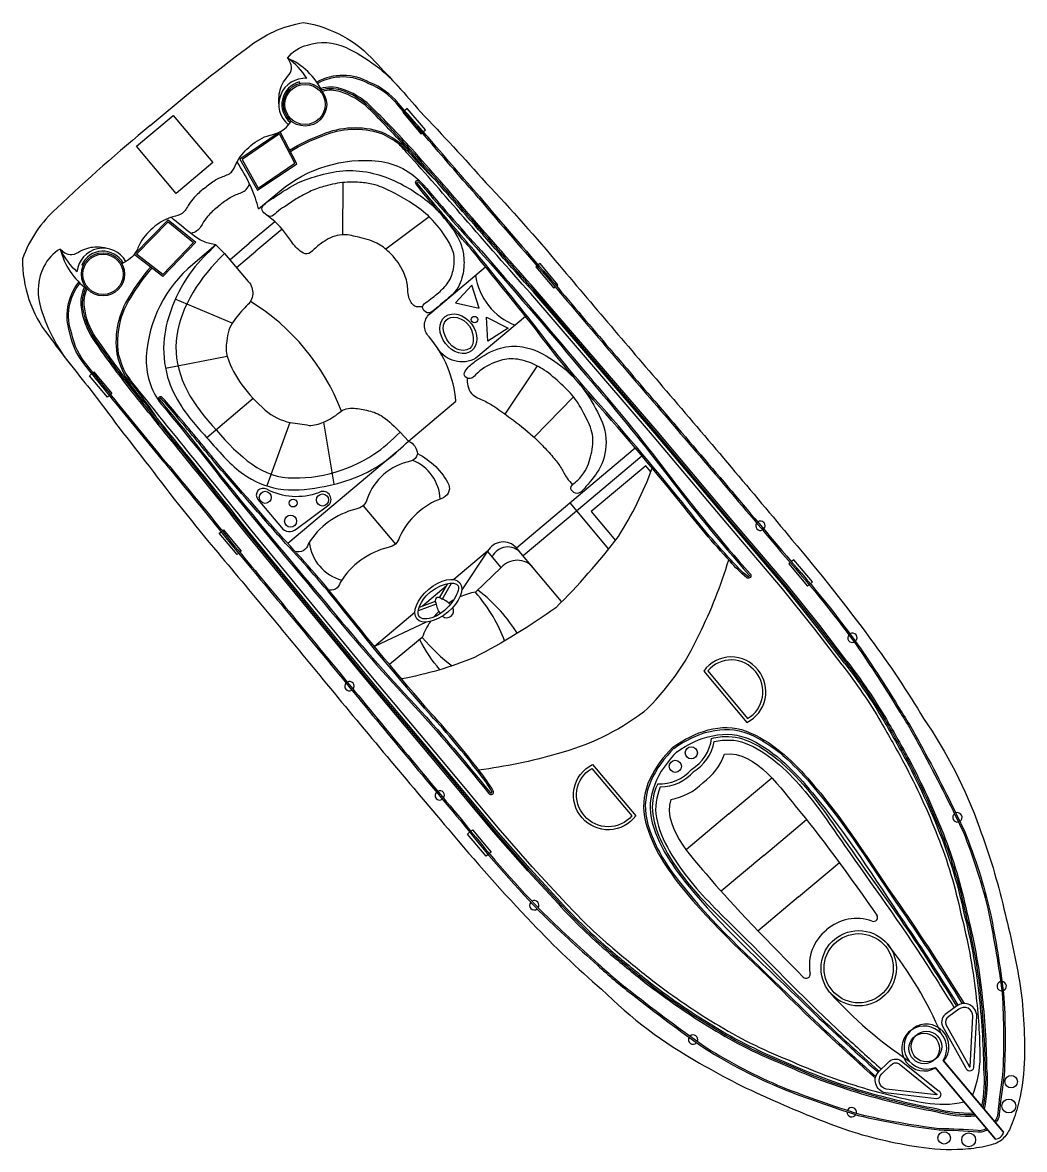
# Model space of a CAD drawing. Header units: metres. Extents: x 305916 to 307553, y 1943168 to 1944979.
# Drawn here: x 306516.9 to 306567.4, y 1944612.3 to 1944669 of the extents above; entities that cross this region are included whole.
import ezdxf

# ---------------------------------------------------------------- set-up
doc = ezdxf.new("R2010")
doc.units = ezdxf.units.M

msp = doc.modelspace()

# ---------------------------------------------------------------- linework, layer by layer
at = {"color": 32, "true_color": 0xcd6928}
for p, q in [((306530.902, 1944665.978), (306530.884, 1944666.053)), ((306533.062, 1944660.986), (306533.052, 1944658.359)), ((306537.415, 1944659.268), (306535.227, 1944657.633)), ((306529.645, 1944659.013), (306528.355, 1944657.928)), ((306530.009, 1944658.641), (306528.689, 1944657.531)), ((306527.367, 1944657.097), (306528.355, 1944657.928)), ((306527.703, 1944656.702), (306528.689, 1944657.531)), ((306519.986, 1944656.801), (306519.916, 1944656.832)), ((306527.487, 1944653.896), (306524.625, 1944655.105)), ((306527.242, 1944652.223), (306524.136, 1944651.617)), ((306542.854, 1944651.754), (306541.234, 1944649.325)), ((306544.684, 1944650.195), (306542.705, 1944648.156)), ((306528.547, 1944650.117), (306526.217, 1944648.131)), ((306530.392, 1944648.905), (306529.243, 1944645.705)), ((306532.089, 1944648.912), (306532.62, 1944645.789)), ((306535.789, 1944647.423), (306530.298, 1944642.806)), ((306544.502, 1944644.847), (306547.799, 1944647.618)), ((306544.834, 1944644.452), (306548.132, 1944647.225)), ((306534.088, 1944644.711), (306535.711, 1944642.781)), ((306540.36, 1944642.412), (306538.666, 1944640.987)), ((306540.36, 1944642.412), (306539.056, 1944640.466)), ((306541.048, 1944641.593), (306540.36, 1944642.412)), ((306538.278, 1944640.662), (306537.079, 1944639.654)), ((306537.936, 1944640.07), (306538.354, 1944640.793)), ((306538.069, 1944639.993), (306538.543, 1944640.813)), ((306537.774, 1944639.745), (306536.863, 1944639.411)), ((306537.721, 1944639.889), (306536.908, 1944639.591)), ((306536.692, 1944639.328), (306534.66, 1944637.62)), ((306537.269, 1944638.851), (306534.66, 1944637.62)), ((306552.518, 1944629.186), (306554.675, 1944631)), ((306552.518, 1944629.186), (306550.36, 1944627.372)), ((306554.273, 1944627.098), (306556.424, 1944628.907)), ((306554.273, 1944627.098), (306552.122, 1944625.29)), ((306556.028, 1944625.011), (306558.089, 1944626.744)), ((306556.028, 1944625.011), (306553.967, 1944623.278))]:
    msp.add_line(p, q, dxfattribs=at)
for points in [[(306523.368, 1944663.86, -0.01736), (306528.274, 1944667.788, -0.12634), (306531.087, 1944669.046, -0.172899), (306534.682, 1944667.079, -0.013884), (306536.974, 1944664.554, -0.008973), (306540.278, 1944660.977, -0.01509), (306543.976, 1944656.814, 0.002245), (306549.544, 1944650.281, -0.003342), (306555.69, 1944642.999, -0.016984), (306559.649, 1944637.995, -0.024546), (306562.322, 1944633.99, -0.067942), (306565.131, 1944628.489, -0.033948), (306566.366, 1944624.401, -0.022001), (306567.193, 1944620.523, -0.042872), (306567.389, 1944616.635, -0.059514), (306567.051, 1944614.409, -0.046364), (306566.679, 1944613.359, -0.104882), (306566.291, 1944612.803, -0.104882)], [(306530.278, 1944667.259, -0.164393), (306531.29, 1944667.915, -0.188684), (306533.193, 1944667.798, -0.10758), (306535.981, 1944665.689)], [(306539.961, 1944660.265, -0.002942), (306537.463, 1944663.151, 0.002013), (306535.86, 1944664.978, 0.130442), (306534.415, 1944666.025, 0.261246), (306531.752, 1944666.046, 0.209197)], [(306539.904, 1944660.215, -0.002941), (306537.405, 1944663.101, 0.002014), (306535.801, 1944664.929, 0.130992), (306534.382, 1944665.955, 0.261832), (306531.789, 1944665.978, 0.261832)], [(306558.463, 1944636.875), (306557.088, 1944638.678), (306555.442, 1944640.72), (306552.673, 1944643.972), (306548.898, 1944648.462), (306542.761, 1944655.594, -0.002601), (306539.388, 1944659.432, 0.004411), (306536.523, 1944662.697, 0.013009), (306534.449, 1944664.852, 0.113396), (306532.988, 1944665.708, 0.146005), (306531.956, 1944665.721, 1.595219)], [(306558.402, 1944636.828), (306557.028, 1944638.63), (306555.383, 1944640.671), (306552.614, 1944643.922), (306548.839, 1944648.412), (306542.703, 1944655.543, -0.002601), (306539.33, 1944659.382, 0.004411), (306536.466, 1944662.646, 0.013003), (306534.396, 1944664.797, 0.113337), (306532.965, 1944665.635, 0.144821), (306531.994, 1944665.651, 0.138987)], [(306558.341, 1944636.782), (306556.967, 1944638.583), (306555.324, 1944640.622), (306552.556, 1944643.873), (306548.781, 1944648.363), (306542.646, 1944655.493, -0.002601), (306539.272, 1944659.331, 0.00441), (306536.409, 1944662.594, 0.012997), (306534.342, 1944664.741, 0.113276), (306532.942, 1944665.561, 0.142458), (306532.029, 1944665.581, 0.142458)], [(306523.368, 1944663.86, 0.01736), (306518.655, 1944659.701, 0.12634), (306516.932, 1944657.146, 0.172899), (306518.252, 1944653.267, 0.013884), (306520.346, 1944650.575, 0.008973), (306523.302, 1944646.706, 0.01509), (306526.768, 1944642.347, -0.002245), (306532.247, 1944635.739, 0.003342), (306538.365, 1944628.434, 0.016984), (306542.614, 1944623.674, 0.024546), (306546.101, 1944620.353, 0.067942), (306551.037, 1944616.64, 0.033948), (306554.852, 1944614.721, 0.022001), (306558.531, 1944613.241, 0.042872), (306562.327, 1944612.38, 0.059514), (306564.578, 1944612.33, 0.046364), (306565.676, 1944612.516, 0.104882), (306566.291, 1944612.803, 0.104882)], [(306530.387, 1944662.625, -0.043195), (306532.024, 1944663.413, -0.183415), (306534.993, 1944663.544, -0.094511), (306536.391, 1944662.614)], [(306530.422, 1944662.557, -0.043334), (306532.052, 1944663.342, -0.18333), (306534.966, 1944663.472, -0.123985), (306536.684, 1944662.178, 0.015377), (306537.744, 1944661.088)], [(306558.219, 1944636.689), (306556.847, 1944638.488), (306555.206, 1944640.524), (306552.439, 1944643.774), (306548.664, 1944648.263), (306542.53, 1944655.392, -0.002601), (306539.156, 1944659.231, 0.00441), (306536.296, 1944662.491, 0.002867), (306535.85, 1944662.973, 0.002867)], [(306528.825, 1944659.658), (306529.89, 1944660.554, -0.202722), (306534.858, 1944662.068, -0.178768), (306537.098, 1944660.908, 0.010028), (306540.247, 1944657.319, -0.005356), (306545.366, 1944651.331, -0.016605), (306549.391, 1944646.39, 0.018921), (306553.584, 1944641.279, -0.925873), (306553.412, 1944641.085, -0.041202), (306552.571, 1944641.912, -0.024461), (306550.127, 1944644.809, 0.012888), (306545.395, 1944650.371, -0.019359), (306542.708, 1944653.695, 0.002375), (306539.602, 1944657.544, -0.006386), (306537.558, 1944659.936, -0.013656), (306536.758, 1944660.912, -0.862706), (306536.924, 1944661.086, 0.648089)], [(306536.876, 1944661.025, -0.016488), (306537.04, 1944660.857, 0.010023), (306540.19, 1944657.268, -0.005356), (306545.308, 1944651.281, -0.016607), (306549.33, 1944646.344, 0.018921), (306553.526, 1944641.228, 0.01143), (306553.529, 1944641.225, -0.913283), (306553.46, 1944641.145, -0.041174), (306552.628, 1944641.963, -0.024478), (306550.187, 1944644.857, 0.012889), (306545.452, 1944650.422, -0.019362), (306542.769, 1944653.742, 0.002377), (306539.661, 1944657.593, -0.006391), (306537.616, 1944659.986, -0.013664), (306536.819, 1944660.959, 0.000701), (306536.819, 1944660.959, -0.819976), (306536.876, 1944661.025, -0.819976)], [(306539.903, 1944660.216, 0.006424), (306543.336, 1944656.241, 0.002217), (306548.893, 1944649.72, -0.003368), (306555.115, 1944642.406, -0.024633), (306558.92, 1944637.713, -0.015038), (306561.095, 1944634.359, -0.025461), (306562.217, 1944632.437, -0.013839), (306564.307, 1944628.296, -0.040238), (306565.613, 1944624.162, -0.016715), (306566.279, 1944620.158, -0.029693), (306566.3, 1944616.027, 0.015234), (306566.06, 1944614.09, -0.134036), (306565.962, 1944613.786, -0.024879), (306565.9, 1944613.686, -0.024879)], [(306539.961, 1944660.265, 0.006425), (306543.394, 1944656.291, 0.002217), (306548.951, 1944649.77, -0.003368), (306555.173, 1944642.456, -0.024633), (306558.983, 1944637.758, -0.015037), (306561.16, 1944634.4, -0.025439), (306562.285, 1944632.473, -0.013843), (306564.378, 1944628.326, -0.040266), (306565.688, 1944624.178, -0.016729), (306566.355, 1944620.165, -0.029739), (306566.377, 1944616.019, 0.01525), (306566.136, 1944614.084, -0.132389), (306566.028, 1944613.746, -0.028442), (306565.951, 1944613.625, -0.028442)], [(306518.832, 1944657.637, 0.164393), (306518.012, 1944656.752, 0.188684), (306517.801, 1944654.858, 0.10758), (306519.399, 1944651.748)], [(306526.671, 1944657.848), (306525.504, 1944656.866, 0.202722), (306523.159, 1944652.233, 0.178768), (306523.917, 1944649.827, -0.010028), (306526.911, 1944646.107, 0.005356), (306531.93, 1944640.036, 0.016605), (306536.106, 1944635.222, -0.018921), (306540.422, 1944630.213, 0.925873), (306540.642, 1944630.349, 0.041202), (306539.972, 1944631.32, 0.024461), (306537.538, 1944634.226, -0.012888), (306532.871, 1944639.843, 0.019359), (306530.058, 1944643.061, -0.002375), (306526.801, 1944646.781, 0.006386), (306524.795, 1944649.207, 0.013656), (306523.972, 1944650.162, 0.862706), (306523.772, 1944650.029, -0.648089)], [(306526.671, 1944657.848), (306527.101, 1944657.41), (306528.3, 1944655.999, -0.448043), (306528.204, 1944654.766, 0.025561), (306527.584, 1944654.039, 0.15676), (306527.226, 1944653.004, 0.144288), (306527.255, 1944652.184, 0.079427), (306527.973, 1944650.806, 0.054179), (306529.158, 1944649.527, 0.127294), (306530.419, 1944648.899, -0.025195), (306531.365, 1944648.755, 0.112656), (306532.096, 1944648.915, 0.061652), (306532.894, 1944649.401, -0.222278), (306533.629, 1944649.616, -0.049109), (306534.356, 1944649.493, -0.09997), (306535.086, 1944649.193, -0.045992), (306535.956, 1944648.41), (306536.376, 1944647.962)], [(306523.379, 1944656.733, 0.043195), (306522.321, 1944655.256, 0.183415), (306521.682, 1944652.353, 0.094511), (306522.357, 1944650.816)], [(306523.44, 1944656.686, 0.043334), (306522.386, 1944655.215, 0.18333), (306521.757, 1944652.367, 0.123985), (306522.737, 1944650.453, -0.015377), (306523.629, 1944649.221)], [(306536.376, 1944647.962), (306538.762, 1944649.968, 0.158322), (306537.409, 1944653.215, -0.417676), (306537.441, 1944654.379), (306540.254, 1944656.743)], [(306524.058, 1944646.895, 0.002942), (306521.645, 1944649.852, -0.002013), (306520.12, 1944651.746, -0.130442), (306519.337, 1944653.348, -0.261246), (306519.774, 1944655.976, -0.209197)], [(306524.118, 1944646.944, 0.002941), (306521.704, 1944649.901, -0.002014), (306520.179, 1944651.795, -0.130992), (306519.411, 1944653.369, -0.261832), (306519.834, 1944655.928, -0.261832)], [(306543.922, 1944624.65), (306542.382, 1944626.314), (306540.653, 1944628.287), (306537.925, 1944631.574), (306534.15, 1944636.064), (306528.179, 1944643.335, 0.002601), (306524.977, 1944647.317, -0.004411), (306522.253, 1944650.7, -0.013009), (306520.487, 1944653.114, -0.113396), (306519.894, 1944654.7, -0.146005), (306520.058, 1944655.719, -1.595219)], [(306543.978, 1944624.702), (306542.439, 1944626.366), (306540.711, 1944628.336), (306537.984, 1944631.623), (306534.209, 1944636.113), (306528.239, 1944643.383, 0.002601), (306525.037, 1944647.365, -0.004411), (306522.313, 1944650.747, -0.013003), (306520.55, 1944653.157, -0.113337), (306519.97, 1944654.71, -0.144821), (306520.121, 1944655.67, -0.138987)], [(306544.034, 1944624.754), (306542.496, 1944626.417), (306540.77, 1944628.386), (306538.043, 1944631.672), (306534.268, 1944636.162), (306528.298, 1944643.431, 0.002601), (306525.096, 1944647.414, -0.00441), (306522.374, 1944650.795, -0.012997), (306520.614, 1944653.2, -0.113276), (306520.047, 1944654.72, -0.142458), (306520.184, 1944655.623, -0.142458)], [(306542.27, 1944654.243), (306539.769, 1944652.14, -0.406088), (306537.84, 1944652.644)], [(306544.147, 1944624.859), (306542.61, 1944626.52), (306540.887, 1944628.486), (306538.161, 1944631.77), (306534.386, 1944636.26), (306528.418, 1944643.528, 0.002601), (306525.215, 1944647.511, -0.00441), (306522.495, 1944650.889, -0.002867), (306522.097, 1944651.411, -0.002867)], [(306523.839, 1944650.066, 0.016488), (306523.977, 1944649.875, -0.010023), (306526.971, 1944646.155, 0.005356), (306531.99, 1944640.085, 0.016607), (306536.163, 1944635.274, -0.018921), (306540.482, 1944630.261, -0.01143), (306540.484, 1944630.258, 0.913283), (306540.575, 1944630.313, 0.041174), (306539.911, 1944631.273, 0.024478), (306537.481, 1944634.174, -0.012889), (306532.811, 1944639.795, 0.019362), (306530.002, 1944643.009, -0.002377), (306526.742, 1944646.732, 0.006391), (306524.736, 1944649.158, 0.013664), (306523.915, 1944650.111, -0.000701), (306523.915, 1944650.111, 0.819976), (306523.839, 1944650.066, 0.819976)], [(306536.376, 1944647.962, -0.291269), (306536.82, 1944647.317, -0.299867), (306536.481, 1944646.947, 0.273478), (306534.3, 1944645.049, -0.28657), (306533.729, 1944644.537, 0.198759), (306531.315, 1944642.775, -0.45148), (306530.666, 1944642.408, -1.463971)], [(306536.82, 1944647.333, -0.164009), (306538.409, 1944645.768, -0.407559), (306538.053, 1944645.077, 0.20466), (306535.923, 1944643.118, -0.28657), (306535.352, 1944642.606, 0.198759), (306532.938, 1944640.844, -0.45148), (306532.289, 1944640.477, -1.463971)], [(306524.058, 1944646.895, -0.006425), (306527.383, 1944642.831, -0.002217), (306532.852, 1944636.236, 0.003368), (306538.989, 1944628.85, 0.024633), (306542.963, 1944624.29, 0.015037), (306545.896, 1944621.568, 0.025439), (306547.601, 1944620.128, 0.013843), (306551.327, 1944617.355, 0.040266), (306555.189, 1944615.351, 0.016729), (306559.027, 1944614.004, 0.029739), (306563.108, 1944613.271, -0.01525), (306565.055, 1944613.176, 0.132389), (306565.407, 1944613.224, 0.028442), (306565.539, 1944613.279, 0.028442)], [(306524.117, 1944646.945, -0.006424), (306527.443, 1944642.88, -0.002217), (306532.912, 1944636.285, 0.003368), (306539.048, 1944628.899, 0.024633), (306543.017, 1944624.344, 0.015038), (306545.948, 1944621.625, 0.025461), (306547.648, 1944620.189, 0.013839), (306551.369, 1944617.419, 0.040238), (306555.218, 1944615.422, 0.016715), (306559.048, 1944614.078, 0.029693), (306563.113, 1944613.347, -0.015234), (306565.063, 1944613.252, 0.134036), (306565.379, 1944613.295, 0.024879), (306565.488, 1944613.34, 0.024879)], [(306543.793, 1944639.565, 0.033687), (306546.95, 1944643.161, 0.051879), (306548.656, 1944646.601, 1.92312)], [(306542.04, 1944642.322), (306541.816, 1944642.588, 0.516839), (306540.36, 1944642.412, 0.282905)], [(306542.659, 1944641.586), (306542.04, 1944642.322, 0.545737), (306540.591, 1944642.137, 0.282905)], [(306544.087, 1944639.888), (306542.659, 1944641.586, 0.462925), (306541.048, 1944641.593), (306539.748, 1944640.358)], [(306548.211, 1944634.309, 0.096403), (306551.018, 1944638.225, 0.040538), (306552.506, 1944641.982, 1.92312)], [(306543.793, 1944639.565, -0.033687), (306539.707, 1944637.072, -0.051879), (306536.025, 1944635.983, -1.92312)], [(306551.249, 1944636.384), (306553.422, 1944633.799, 0.483063), (306553.985, 1944636.432, 0.50024), (306551.249, 1944636.384, 0.418424)], [(306558.221, 1944636.687, -0.031581), (306560.184, 1944633.796, -0.00492), (306561.334, 1944631.754, -0.028426), (306563.03, 1944628.064, -0.042959), (306564.2, 1944624.157, -0.035411), (306564.949, 1944620.146, -0.028829), (306565.155, 1944616.95, -0.092336), (306564.777, 1944615.022, -0.080328)], [(306558.342, 1944636.781, -0.031588), (306560.317, 1944633.873, -0.004924), (306561.469, 1944631.827, -0.028433), (306563.173, 1944628.12, -0.042917), (306564.35, 1944624.192, -0.035379), (306565.101, 1944620.163, -0.02413), (306565.345, 1944616.356, -0.075408), (306565.241, 1944614.47, -0.075408)], [(306558.402, 1944636.828, -0.031592), (306560.383, 1944633.912, -0.004926), (306561.536, 1944631.864, -0.028436), (306563.245, 1944628.149, -0.042895), (306564.425, 1944624.209, -0.035363), (306565.177, 1944620.172, -0.024111), (306565.421, 1944616.36, -0.077658), (306565.303, 1944614.395, -0.077658)], [(306558.463, 1944636.875, -0.031596), (306560.449, 1944633.951, -0.004928), (306561.604, 1944631.9, -0.02844), (306563.316, 1944628.177, -0.042875), (306564.499, 1944624.227, -0.035347), (306565.254, 1944620.18, -0.024093), (306565.498, 1944616.364, -0.079837), (306565.366, 1944614.321)], [(306548.211, 1944634.309, -0.096403), (306543.871, 1944632.217, -0.040538), (306539.914, 1944631.396, -1.92312)], [(306545.645, 1944631.672), (306547.818, 1944629.087, -0.483063), (306545.127, 1944628.985, -0.50024), (306545.645, 1944631.672, -0.418424)], [(306543.922, 1944624.65, 0.031596), (306546.461, 1944622.191, 0.004928), (306548.283, 1944620.701, 0.02844), (306551.657, 1944618.375, 0.042875), (306555.345, 1944616.531, 0.035347), (306559.201, 1944615.092, 0.024093), (306562.919, 1944614.196, 0.079837), (306564.954, 1944613.975)], [(306543.979, 1944624.702, 0.031592), (306546.511, 1944622.25, 0.004926), (306548.33, 1944620.761, 0.028436), (306551.697, 1944618.44, 0.042895), (306555.375, 1944616.601, 0.035363), (306559.223, 1944615.166, 0.024111), (306562.936, 1944614.271, 0.077658), (306564.892, 1944614.049, 0.077658)], [(306544.035, 1944624.753, 0.031588), (306546.56, 1944622.309, 0.004924), (306548.378, 1944620.822, 0.028433), (306551.737, 1944618.506, 0.042917), (306555.405, 1944616.672, 0.035379), (306559.245, 1944615.239, 0.02413), (306562.953, 1944614.346, 0.075408), (306564.829, 1944614.124, 0.075408)], [(306544.149, 1944624.857, 0.031581), (306546.659, 1944622.426, 0.00492), (306548.473, 1944620.942, 0.028426), (306551.817, 1944618.637, 0.042959), (306555.465, 1944616.813, 0.035411), (306559.288, 1944615.387, 0.028829), (306562.4, 1944614.634, 0.092336), (306564.365, 1944614.676, 0.080328)], [(306563.982, 1944619.504), (306563.481, 1944619.141, 0.382221), (306563.274, 1944618.5), (306564.43, 1944616.411, 0.786544), (306564.858, 1944616.422), (306565.002, 1944618.998, 0.616464), (306563.982, 1944619.504, 3.844907)], [(306560.086, 1944616.229), (306560.529, 1944616.659, -0.382221), (306561.197, 1944616.754), (306563.057, 1944615.256, -0.786544), (306562.972, 1944614.836), (306560.409, 1944615.137, -0.616464), (306560.086, 1944616.229, -3.844907)]]:
    msp.add_lwpolyline(points, format="xyb", dxfattribs=at)
for points in [[(306524.517, 1944664.37), (306526.512, 1944661.997), (306524.663, 1944660.442), (306522.668, 1944662.815)], [(306527.886, 1944662.163), (306528.771, 1944660.596), (306530.75, 1944661.931), (306529.904, 1944663.546)], [(306527.987, 1944662.14), (306528.797, 1944660.706), (306530.65, 1944661.956), (306529.876, 1944663.434)], [(306524.263, 1944659.117), (306525.655, 1944657.977), (306524, 1944656.256), (306522.553, 1944657.367)], [(306524.268, 1944659.013), (306525.542, 1944657.97), (306523.992, 1944656.359), (306522.669, 1944657.375)], [(306539.926, 1944654.663), (306539.564, 1944655.826), (306538.738, 1944654.93)], [(306540.309, 1944654.208), (306541.392, 1944653.651), (306540.368, 1944652.991)]]:
    msp.add_lwpolyline(points, close=True, dxfattribs=at)
for points in [[(306536.126, 1944664.56), (306536.086, 1944664.527), (306536.997, 1944663.444), (306537.06, 1944663.497)], [(306537.118, 1944663.546), (306537.224, 1944663.635), (306536.314, 1944664.718), (306536.185, 1944664.61)], [(306542.855, 1944656.785), (306542.795, 1944656.735), (306543.695, 1944655.665), (306543.77, 1944655.727)], [(306543.829, 1944655.777), (306543.904, 1944655.84), (306543.004, 1944656.911), (306542.914, 1944656.835)], [(306521.314, 1944650.26), (306521.209, 1944650.171), (306520.298, 1944651.254), (306520.427, 1944651.362)], [(306520.486, 1944651.411), (306520.526, 1944651.445), (306521.436, 1944650.362), (306521.373, 1944650.309)], [(306548.585, 1944646.414), (306548.328, 1944646.72), (306545.584, 1944644.413), (306546.8, 1944642.966)], [(306541.816, 1944642.588), (306544.502, 1944644.847), (306546.453, 1944642.526)], [(306542.148, 1944642.194), (306544.834, 1944644.452)], [(306527.815, 1944642.315), (306527.74, 1944642.251), (306526.84, 1944643.321), (306526.93, 1944643.398)], [(306526.989, 1944643.447), (306527.049, 1944643.497), (306527.948, 1944642.426), (306527.874, 1944642.364)], [(306555.61, 1944641.847), (306555.533, 1944641.782), (306556.474, 1944640.662), (306556.56, 1944640.734)], [(306556.618, 1944640.783), (306556.72, 1944640.869), (306555.779, 1944641.989), (306555.669, 1944641.896)], [(306537.066, 1944638.071), (306535.41, 1944636.714)], [(306540.388, 1944627.139), (306540.287, 1944627.053), (306539.345, 1944628.173), (306539.455, 1944628.266)], [(306539.514, 1944628.315), (306539.591, 1944628.38), (306540.532, 1944627.26), (306540.447, 1944627.188)], [(306566.351, 1944613.149), (306563.309, 1944616.768)], [(306563.333, 1944616.74), (306566.351, 1944613.149)], [(306565.939, 1944612.803), (306562.897, 1944616.422)], [(306562.921, 1944616.394), (306565.939, 1944612.803)]]:
    msp.add_lwpolyline(points, dxfattribs=at)
for points in [[(306532.357, 1944644.753, 0.917705), (306531.838, 1944645.355, -0.209704), (306529.234, 1944645.535, 0.850912), (306528.786, 1944645.024), (306529.971, 1944643.614, 0.435659), (306530.713, 1944643.53)], [(306551.447, 1944636.388), (306553.459, 1944633.994, 0.460147), (306553.865, 1944636.336, 0.47706)], [(306545.607, 1944631.478), (306547.62, 1944629.085, -0.460147), (306545.242, 1944629.087, -0.47706)], [(306564.096, 1944619.349), (306563.585, 1944618.98, 0.383069), (306563.447, 1944618.585), (306564.615, 1944616.473, 0.853636), (306564.668, 1944616.455), (306564.81, 1944619.003, 0.613527)], [(306560.219, 1944616.09), (306560.671, 1944616.529, -0.383069), (306561.084, 1944616.598), (306562.963, 1944615.085, -0.853636), (306562.972, 1944615.029), (306560.438, 1944615.327, -0.613527)]]:
    msp.add_lwpolyline(points, format="xyb", close=True, dxfattribs=at)
for centre, radius in [((306531.162, 1944664.92), 1.09), ((306531.162, 1944664.92), 1.013), ((306520.985, 1944656.364), 1.09), ((306520.985, 1944656.364), 1.013), ((306539.697, 1944654.082), 0.163), ((306529.16, 1944645.131), 0.304), ((306530.561, 1944644.843), 0.197), ((306532.04, 1944644.999), 0.304), ((306530.436, 1944643.932), 0.304), ((306550.619, 1944632.26), 0.305), ((306549.815, 1944631.584), 0.305), ((306559.053, 1944621.413), 1.896), ((306559.053, 1944621.413), 1.896), ((306559.053, 1944621.413), 1.743), ((306559.053, 1944621.413), 1.743), ((306562.352, 1944617.372), 0.771), ((306562.466, 1944617.468), 0.771), ((306566.732, 1944615.703), 0.313), ((306566.613, 1944614.473), 0.349), ((306563.358, 1944612.867), 0.313), ((306564.59, 1944612.772), 0.349)]:
    msp.add_circle(centre, radius, dxfattribs=at)
for centre, radius, start, end in [((306528.869, 1944664.036), 3.517, 26.0491, 66.3847), ((306528.281, 1944664.363), 3.517, 32.1788, 55.4113), ((306531.162, 1944664.92), 1.32, 85.826, 230.7276), ((306531.162, 1944664.92), 1.167, 103.7777, 230.7276), ((306522.249, 1944658.471), 3.517, 193.7222, 234.0578), ((306522.028, 1944659.106), 3.517, 204.6955, 227.9281), ((306520.985, 1944656.364), 1.32, 29.3792, 174.2808), ((306520.985, 1944656.364), 1.167, 29.3792, 156.3291), ((306542.85, 1944656.731), 3.124, 187.522, 249.4095), ((306522.565, 1944645.484), 11.166, 20.953, 58.4255), ((306535.735, 1944644.921), 2.243, 3.2535, 67.4576), ((306554.101, 1944643.699), 0.237, 315.0835, 125.1827), ((306554.101, 1944643.699), 0.237, 143.8428, 296.4234), ((306533.599, 1944643.125), 2.243, 186.6779, 254.8254), ((306537.875, 1944639.925), 0.166, 40.0534, 220.0534), ((306537.611, 1944638.854), 1.241, 45.656, 71.6488), ((306540.405, 1944636.872), 3.548, 120.0025, 124.2425), ((306540.405, 1944636.872), 3.548, 100.6784, 114.0294), ((306540.405, 1944636.872), 3.548, 134.9559, 141.2952), ((306538.975, 1944640), 1.241, 188.458, 216.0981), ((306538.302, 1944639.415), 0.347, 230.8557, 29.2013), ((306537.611, 1944638.854), 1.241, 36.1689, 36.4382), ((306540.405, 1944636.872), 3.548, 145.4876, 160.2434), ((306538.975, 1944640), 1.241, 223.6687, 223.938), ((306558.736, 1944638.058), 0.237, 140.4385, 292.7141), ((306558.736, 1944638.058), 0.237, 311.373, 121.7796), ((306533.396, 1944635.618), 0.237, 136.1488, 302.6512), ((306533.396, 1944635.618), 0.237, 321.2754, 117.5246), ((306549.515, 1944633.262), 2.146, 301.3419, 352.549), ((306549.515, 1944633.262), 2.3, 301.3419, 349.0916), ((306549.564, 1944633.148), 2.894, 304.327, 340.9293), ((306549.018, 1944632.844), 2.146, 267.5579, 318.765), ((306549.018, 1944632.844), 2.3, 271.0152, 318.765), ((306537.948, 1944630.12), 0.237, 134.9242, 305.0233), ((306537.948, 1944630.12), 0.237, 323.6835, 116.264), ((306549.122, 1944632.776), 2.894, 279.1776, 315.7799), ((306564.023, 1944629.013), 0.237, 128.4, 283.0342), ((306564.023, 1944629.013), 0.237, 301.6693, 109.765), ((306542.709, 1944624.584), 0.237, 138.3273, 308.7339), ((306542.709, 1944624.584), 0.237, 327.3928, 119.6684), ((306559.805, 1944623.971), 0.202, 249.248, 35.7158), ((306558.953, 1944621.639), 2.281, 69.9927, 131.7938), ((306558.847, 1944621.549), 2.281, 128.3131, 190.1142), ((306544.729, 1944610.106), 20.143, 23.3808, 38.4516), ((306556.404, 1944621.111), 0.202, 224.3911, 10.8588), ((306566.257, 1944620.509), 0.237, 104.0637, 271.6461), ((306566.257, 1944620.509), 0.237, 290.2839, 85.4259), ((306572.652, 1944633.581), 20.143, 221.6552, 236.726), ((306562.352, 1944617.372), 1.132, 327.7199, 300.1695), ((306562.466, 1944617.468), 1.132, 319.9374, 292.387), ((306550.711, 1944617.822), 0.237, 150.3419, 318.4376), ((306550.711, 1944617.822), 0.237, 337.0726, 131.7069), ((306558.705, 1944614.161), 0.237, 348.4608, 156.0432), ((306558.705, 1944614.161), 0.237, 174.681, 329.823), ((306565.908, 1944613.259), 0.456, 273.9608, 346.1461), ((306565.908, 1944613.259), 0.456, 273.9608, 346.1461)]:
    msp.add_arc(centre, radius, start, end, dxfattribs=at)
for centre, major_axis, ratio in [((306538.888, 1944653.373), (0.661, -0.861), 0.758117), ((306537.875, 1944639.925), (-1.08, -0.908), 0.533092)]:
    msp.add_ellipse(centre, major_axis=major_axis, ratio=ratio, dxfattribs=at)
for start_param, end_param in [(0.830012, 1.576846), (4.712389, 5.232342)]:
    msp.add_ellipse((306538.415, 1944639.205), major_axis=(2.666, -3.171), ratio=0.425319, start_param=start_param, end_param=end_param, dxfattribs=at)
for points in [[(306529.842, 1944664.957), (306529.865, 1944665.45), (306530.208, 1944666.235), (306530.467, 1944666.63), (306530.435, 1944667.005), (306530.278, 1944667.259)], [(306526.048, 1944660.671), (306526.563, 1944661.06), (306526.947, 1944661.261), (306527.457, 1944661.516), (306527.696, 1944661.949), (306528.329, 1944662.758), (306529.256, 1944663.33), (306529.823, 1944663.506), (306530.127, 1944663.693), (306530.47, 1944664.077)], [(306528.825, 1944659.658), (306528.665, 1944660.2), (306528.389, 1944660.877), (306527.739, 1944662.034)], [(306537.087, 1944654.727), (306536.693, 1944654.761), (306536.392, 1944655.213), (306536.309, 1944655.901), (306536.057, 1944656.604), (306535.409, 1944657.469), (306534.782, 1944657.934), (306533.788, 1944658.248), (306533.017, 1944658.357), (306532.124, 1944658.024), (306531.621, 1944657.628), (306531.246, 1944657.391), (306530.918, 1944657.533), (306530.427, 1944658.086), (306529.483, 1944659.147), (306528.987, 1944659.658), (306529.554, 1944660.208), (306530.833, 1944660.987), (306531.928, 1944661.36), (306533.224, 1944661.587), (306534.59, 1944661.45), (306535.744, 1944661.042), (306536.745, 1944660.473), (306537.649, 1944659.77), (306538.436, 1944658.865), (306539.04, 1944657.805), (306539.166, 1944657.127), (306539.123, 1944656.43), (306538.724, 1944655.5), (306538.282, 1944655.086), (306537.709, 1944654.605), (306537.315, 1944654.431), (306537.087, 1944654.727), (306537.325, 1944655.001), (306537.962, 1944655.505), (306538.422, 1944656.039), (306538.652, 1944656.742), (306538.65, 1944657.399), (306538.332, 1944658.102), (306537.467, 1944659.218), (306536.53, 1944659.952), (306535.571, 1944660.504), (306534.694, 1944660.864), (306534.024, 1944660.985), (306533.174, 1944660.996), (306532.179, 1944660.813), (306531.477, 1944660.562), (306530.719, 1944660.16), (306530.132, 1944659.772), (306529.729, 1944659.48), (306529.412, 1944659.276), (306529.198, 1944659.367)], [(306526.048, 1944660.671), (306525.577, 1944660.231), (306525.313, 1944659.887), (306524.974, 1944659.429), (306524.507, 1944659.268), (306523.6, 1944658.783), (306522.878, 1944657.968), (306522.607, 1944657.44), (306522.371, 1944657.172), (306521.933, 1944656.9)], [(306526.671, 1944657.848), (306526.063, 1944658.012), (306525.443, 1944658.401), (306524.415, 1944659.24)], [(306521.174, 1944657.67), (306520.685, 1944657.733), (306519.852, 1944657.529), (306519.419, 1944657.342), (306519.055, 1944657.438), (306518.832, 1944657.637)], [(306526.671, 1944657.848), (306525.479, 1944656.563), (306524.489, 1944654.776), (306524.069, 1944653.139), (306524.24, 1944651.191), (306524.948, 1944649.694), (306526.373, 1944647.956), (306528.063, 1944646.295), (306529.813, 1944645.564), (306531.912, 1944645.641), (306533.646, 1944646.108), (306535.32, 1944647.038), (306536.376, 1944647.962)], [(306544.998, 1944646.1), (306544.784, 1944645.892), (306544.551, 1944645.59), (306544.794, 1944645.335), (306545.31, 1944645.67), (306546.031, 1944646.652), (306546.322, 1944648.097), (306545.8, 1944649.614), (306544.988, 1944650.842), (306543.68, 1944652.024), (306542.115, 1944652.71), (306541.01, 1944652.653), (306539.738, 1944651.983), (306539.278, 1944651.55), (306539.19, 1944651.263), (306539.482, 1944651.115), (306539.756, 1944651.305), (306540.704, 1944651.925), (306541.539, 1944652.108), (306542.432, 1944651.94), (306543.216, 1944651.54), (306544.064, 1944650.839), (306544.778, 1944650.074), (306545.269, 1944649.238), (306545.636, 1944648.298), (306545.576, 1944647.305), (306545.214, 1944646.365), (306544.998, 1944646.1)], [(306539.337, 1944651.137), (306539.36, 1944650.744), (306539.552, 1944650.368), (306540.204, 1944649.986), (306540.728, 1944649.682), (306541.511, 1944649.12), (306542.645, 1944648.213), (306543.182, 1944647.672), (306543.716, 1944647.087), (306544.077, 1944646.584), (306544.361, 1944646.098), (306544.637, 1944645.761)]]:
    msp.add_spline(points, degree=3, dxfattribs=at)
for points, knots in [([(306526.789, 1944659.79), (306526.957, 1944659.927), (306527.237, 1944660.156), (306527.716, 1944660.413), (306528.188, 1944660.538), (306528.322, 1944660.811), (306528.369, 1944660.916)], [0, 0, 0, 0, 0.00840925, 0.01405459, 0.02148076, 0.02583256, 0.02583256, 0.02583256, 0.02583256]), ([(306526.789, 1944659.79), (306526.626, 1944659.648), (306526.352, 1944659.412), (306526.016, 1944658.984), (306525.812, 1944658.541), (306525.52, 1944658.455), (306525.409, 1944658.427)], [0, 0, 0, 0, 0.00840925, 0.01405459, 0.02148076, 0.02583256, 0.02583256, 0.02583256, 0.02583256]), ([(306527.101, 1944657.41), (306525.848, 1944656.178), (306524.941, 1944654.815), (306524.472, 1944651.747), (306525.148, 1944650.281), (306527.395, 1944647.708), (306528.56, 1944646.351), (306531.504, 1944645.952), (306533.303, 1944646.424), (306535.099, 1944647.611), (306535.511, 1944647.992), (306535.956, 1944648.41)], [0, 0, 0, 0, 0.0684102, 0.0684102, 0.1368204, 0.1368204, 0.2052306, 0.2052306, 0.2736407, 0.2736407, 0.2974604, 0.2974604, 0.2974604, 0.2974604]), ([(306539.456, 1944652.634), (306539.742, 1944652.853), (306539.705, 1944653.511), (306538.915, 1944654.3), (306538.36, 1944654.291), (306538.005, 1944653.598), (306538.267, 1944652.9), (306538.998, 1944652.492), (306539.283, 1944652.501), (306539.456, 1944652.634)], [0, 0, 0, 0, 1.743273, 1.743273, 3.486547, 3.486547, 5.22982, 5.22982, 6.283185, 6.283185, 6.283185, 6.283185]), ([(306536.913, 1944639.116), (306537.015, 1944638.994), (306537.305, 1944638.954), (306538.384, 1944639.397), (306539.009, 1944640.376), (306538.74, 1944640.971), (306537.833, 1944640.788), (306536.873, 1944639.739), (306536.78, 1944639.273), (306536.913, 1944639.116)], [0, 0, 0, 0, 1.031451, 1.031451, 2.992455, 2.992455, 4.95346, 4.95346, 6.283185, 6.283185, 6.283185, 6.283185]), ([(306549.693, 1944632.546), (306550.768, 1944633.306), (306552.129, 1944633.833), (306554.652, 1944632.87), (306555.669, 1944631.906), (306558.288, 1944628.964), (306559.595, 1944626.776), (306562.224, 1944623.017), (306563.279, 1944621.362), (306564.359, 1944619.632)], [0, 0, 0, 0, 0.0462196, 0.0462196, 0.0924392, 0.0924392, 0.1947325, 0.1947325, 0.2709084, 0.2709084, 0.2709084, 0.2709084]), ([(306549.737, 1944632.483), (306550.844, 1944633.266), (306552.24, 1944633.753), (306554.785, 1944632.687), (306555.794, 1944631.673), (306558.386, 1944628.684), (306559.709, 1944626.497), (306562.258, 1944622.82), (306563.252, 1944621.26), (306564.272, 1944619.625)], [0, 0, 0, 0, 0.0480884, 0.0480884, 0.0961768, 0.0961768, 0.1985377, 0.1985377, 0.2704106, 0.2704106, 0.2704106, 0.2704106]), ([(306549.87, 1944632.295), (306551.001, 1944633.094), (306552.371, 1944633.509), (306554.888, 1944632.322), (306555.88, 1944631.25), (306558.463, 1944628.17), (306559.838, 1944625.939), (306562.28, 1944622.358), (306563.173, 1944620.953), (306564.052, 1944619.548)], [0, 0, 0, 0, 0.0508337, 0.0508337, 0.1016674, 0.1016674, 0.2060328, 0.2060328, 0.2709084, 0.2709084, 0.2709084, 0.2709084]), ([(306551.644, 1944632.984), (306551.928, 1944633.059), (306553.156, 1944633.233), (306555.932, 1944631.444), (306558.436, 1944627.638), (306561.452, 1944623.56), (306563.25, 1944620.685), (306563.987, 1944619.507)], [0.0234044, 0.0234044, 0.0234044, 0.0234044, 0.0350942, 0.0739111, 0.138251, 0.2165713, 0.2709084, 0.2709084, 0.2709084, 0.2709084]), ([(306549.693, 1944632.546), (306548.76, 1944631.617), (306548.007, 1944630.367), (306548.522, 1944627.717), (306549.296, 1944626.549), (306551.745, 1944623.463), (306553.676, 1944621.8), (306556.928, 1944618.564), (306558.377, 1944617.24), (306559.896, 1944615.88)], [0, 0, 0, 0, 0.0462196, 0.0462196, 0.0924392, 0.0924392, 0.1947325, 0.1947325, 0.2709084, 0.2709084, 0.2709084, 0.2709084]), ([(306551.774, 1944632.827), (306552.301, 1944632.945), (306552.82, 1944632.947), (306554.42, 1944632.343), (306555.419, 1944631.403), (306556.997, 1944629.579), (306557.649, 1944628.583), (306559.725, 1944625.613), (306561.171, 1944623.644), (306562.946, 1944620.882), (306563.401, 1944620.154), (306563.857, 1944619.426)], [0.0248254, 0.0248254, 0.0248254, 0.0248254, 0.0474598, 0.0474598, 0.0949196, 0.0949196, 0.1423794, 0.1423794, 0.237299, 0.237299, 0.2709084, 0.2709084, 0.2709084, 0.2709084]), ([(306549.747, 1944632.491), (306548.786, 1944631.535), (306548.067, 1944630.245), (306548.679, 1944627.554), (306549.505, 1944626.386), (306552.004, 1944623.319), (306553.931, 1944621.639), (306557.116, 1944618.497), (306558.482, 1944617.249), (306559.917, 1944615.963)], [0, 0, 0, 0, 0.0480884, 0.0480884, 0.0961768, 0.0961768, 0.1985377, 0.1985377, 0.2704106, 0.2704106, 0.2704106, 0.2704106]), ([(306549.91, 1944632.328), (306548.928, 1944631.352), (306548.284, 1944630.073), (306549.021, 1944627.39), (306549.907, 1944626.228), (306552.497, 1944623.155), (306554.459, 1944621.417), (306557.567, 1944618.396), (306558.798, 1944617.274), (306560.031, 1944616.168)], [0, 0, 0, 0, 0.0508337, 0.0508337, 0.1016674, 0.1016674, 0.2060328, 0.2060328, 0.2709084, 0.2709084, 0.2709084, 0.2709084]), ([(306552.3, 1944632.202), (306553.888, 1944632.39), (306555.239, 1944630.31), (306556.842, 1944628.443), (306558.747, 1944625.831), (306559.972, 1944624.084)], [0.0313661, 0.0313661, 0.0313661, 0.0313661, 0.1084744, 0.1084744, 0.1920729, 0.1920729, 0.1920729, 0.1920729]), ([(306548.926, 1944630.7), (306548.804, 1944630.432), (306548.421, 1944629.253), (306549.707, 1944626.21), (306553.026, 1944623.09), (306556.525, 1944619.418), (306559.048, 1944617.153), (306560.082, 1944616.225)], [0.0234044, 0.0234044, 0.0234044, 0.0234044, 0.0350942, 0.0739111, 0.138251, 0.2165713, 0.2709084, 0.2709084, 0.2709084, 0.2709084]), ([(306549.059, 1944630.545), (306548.852, 1944630.046), (306548.761, 1944629.534), (306549.081, 1944627.855), (306549.835, 1944626.709), (306551.361, 1944624.841), (306552.23, 1944624.027), (306554.8, 1944621.472), (306556.49, 1944619.709), (306558.906, 1944617.486), (306559.545, 1944616.913), (306560.185, 1944616.339)], [0.0248254, 0.0248254, 0.0248254, 0.0248254, 0.0474598, 0.0474598, 0.0949196, 0.0949196, 0.1423794, 0.1423794, 0.237299, 0.237299, 0.2709084, 0.2709084, 0.2709084, 0.2709084]), ([(306549.584, 1944629.919), (306549.126, 1944628.387), (306550.943, 1944626.699), (306552.507, 1944624.799), (306554.752, 1944622.473), (306556.263, 1944620.966)], [0.0313661, 0.0313661, 0.0313661, 0.0313661, 0.1084744, 0.1084744, 0.1920729, 0.1920729, 0.1920729, 0.1920729])]:
    msp.add_open_spline(points, degree=3, knots=knots, dxfattribs=at)
for points in [[(306541.847, 1944638.283), (306541.378, 1944639.042), (306540.729, 1944639.815), (306539.865, 1944640.457)], [(306537.954, 1944636.45), (306537.573, 1944636.895), (306537.22, 1944637.407), (306536.927, 1944637.988)]]:
    msp.add_open_spline(points, degree=3, dxfattribs=at)

doc.saveas('drawing.dxf')
